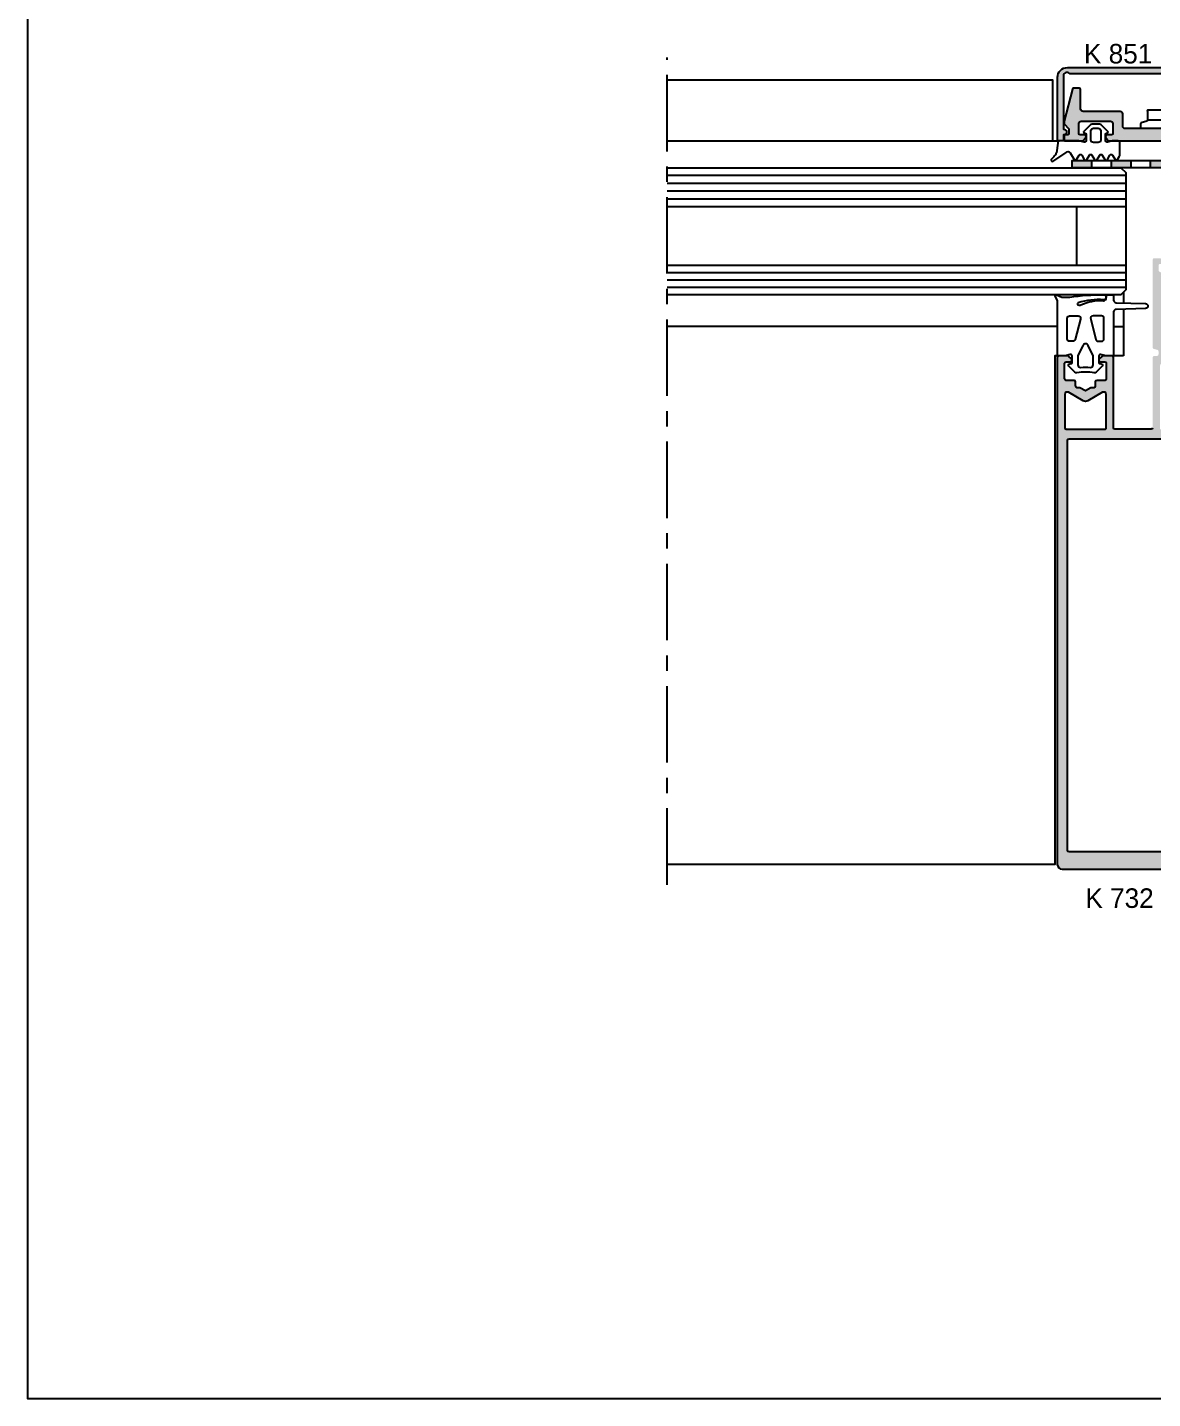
# Model space of a CAD drawing. Header units: millimetres. Extents: x -153 to 2280, y 0 to 724.
# Drawn here: x 2070 to 2185.1, y 397 to 537.2 of the extents above; entities that cross this region are included whole.
import ezdxf
from ezdxf.enums import TextEntityAlignment as Align

# ---------------------------------------------------------------- set-up
doc = ezdxf.new("R2010")
doc.units = ezdxf.units.MM
doc.header["$LTSCALE"] = 0.025
doc.header["$MEASUREMENT"] = 0
doc.linetypes.add('CENTER', pattern=[2, 1.25, -0.25, 0.25, -0.25])
for name, color, linetype in [('ASSI', 1, 'CENTER'), ('FILL', 253, 'Continuous'), ('FINE', 7, 'Continuous'), ('GOMMA', 80, 'Continuous'), ('GROSSA', 8, 'Continuous'), ('MARCHIO', 7, 'Continuous'), ('QUOTE', 254, 'Continuous'), ('TESTO', 2, 'Continuous'), ('VETRO', 140, 'Continuous')]:
    doc.layers.add(name, color=color, linetype=linetype)
doc.styles.add('Aluk Text', font='GOTHIC.TTF')

# ---------------------------------------------------------------- blocks, each defined once
blk = doc.blocks.new('k0855')
at = {"layer": 'GROSSA'}
blk.add_lwpolyline([(11.64999999999986, 0.8000000000004093, -0.4142135623730784), (11.14999999999986, 0.3000000000004093), (0.2999999999997272, 0.3000000000000682), (0, 0), (-0.3000000000001819, 0.3000000000000682), (-11.15000000000009, 0.2999999999997272, -0.4142135623731075), (-11.65000000000009, 0.7999999999997272), (-11.65000000000009, 3.300000000000637, 0.414213562373095), (-12.15000000000009, 3.800000000000637), (-19.75, 3.800000000000523, -0.414213562373095), (-20.25, 4.300000000000523), (-20.25, 8.300000000000523, 0.4142135623730795), (-20.55000000000018, 8.600000000000477), (-21.59774739507475, 8.600000000000477, 0.3394542588633896), (-21.88752514296152, 8.377645713531251), (-23.65000000000009, 1.800000000000523), (-23.65000000000009, 1.24487273393197), (-22.65000000000009, 0.2448727339319703), (-22.65000000000009, -0.6999999999995907, -0.4142135623731159), (-22.95000000000027, -0.9999999999995453), (-23.5, -0.9999999999995453, 0.414213562373109), (-23.65000000000009, -1.149999999999523), (-23.65000000000009, -2.049999999999272, 0.4142135623730534), (-23.5, -2.19999999999925), (-19.97426406871182, -2.199999999999363, 0.1989123673796788), (-19.76213203435577, -2.112132034355341), (-19.237867965644, -1.587867965643682, 0.1989123673796275), (-19.15000000000009, -1.37573593128775), (-19.15000000000009, -1.299999999999613, 0.4142135623731283), (-19.45000000000027, -0.9999999999995453), (-20.35000000000014, -0.9999999999995453, -0.414213562373095), (-20.65000000000009, -0.699999999999477), (-20.65000000000009, 1.300000000000637, -0.414213562373095), (-20.15000000000009, 1.800000000000637), (-14.15000000000009, 1.800000000000637, -0.414213562373095), (-13.65000000000009, 1.300000000000637), (-13.65000000000009, -0.699999999999477, -0.414213562373095), (-13.95000000000005, -0.9999999999995453), (-14.85000000000014, -0.9999999999995453, 0.414213562373095), (-15.15000000000009, -1.2999999999995), (-15.15000000000009, -1.475735931287431, 0.1989123673796724), (-15.06213203435618, -1.687867965643477), (-14.63786796564318, -2.112132034356478, 0.1989123673796574), (-14.42573593128691, -2.200000000000387), (14.42573593128782, -2.199999999999363, 0.1989123673796421), (14.63786796564386, -2.112132034355341), (15.06213203435573, -1.687867965643477, 0.1989123673796492), (15.14999999999964, -1.475735931287431), (15.14999999999964, -1.2999999999995, 0.4142135623731088), (14.84999999999991, -0.9999999999995453), (13.94999999999982, -0.9999999999995453, -0.414213562373095), (13.64999999999986, -0.699999999999477), (13.64999999999986, 1.300000000000637, -0.414213562373095), (14.14999999999986, 1.800000000000637), (20.13763493782221, 1.800000000000637, -0.414213562373095), (20.63763493782221, 1.300000000000637), (20.63763493782221, -0.699999999999477, -0.414213562373095), (20.33763493782226, -0.9999999999995453), (19.43763493782217, -0.9999999999995453, 0.4142135623731283), (19.13763493782221, -1.299999999999613), (19.13763493782221, -1.37573593128775, 0.198912367379612), (19.22550290346635, -1.587867965643682), (19.74976697217789, -2.112132034355341, 0.1989123673796789), (19.96189900653394, -2.199999999999363), (23.48763493782212, -2.19999999999925, 0.4142135623730674), (23.63763493782221, -2.049999999999272), (23.63763493782221, -1.149999999999523, 0.4142135623731507), (23.48763493782235, -0.9999999999995453), (22.93763493782217, -0.9999999999995453, -0.414213562373095), (22.63763493782221, -0.6999999999995907), (22.63763493782221, 0.2448727339319703), (23.63763493782221, 1.24487273393197), (23.63763493782221, 1.800000000000523), (21.91487984844571, 8.229409522551805, 0.3394542588633856), (21.43191693530116, 8.600000000000477), (20.53763493782208, 8.600000000000477, 0.4142135623730811), (20.23763493782235, 8.300000000000523), (20.23763493782212, 4.300000000000523, -0.414213562373095), (19.73763493782212, 3.800000000000523), (12.14999999999986, 3.800000000000637, 0.414213562373095), (11.64999999999986, 3.300000000000637)], format="xyb", close=True, dxfattribs=at)

msp = doc.modelspace()

# ---------------------------------------------------------------- hatches: boundary and pattern name
at = {"layer": 'FILL'}
h = msp.add_hatch(color=256, dxfattribs=at)
h.paths.add_polyline_path([(2177.979126740445, 528.6418804553565, -0.4142135623730951), (2177.729126740445, 528.8918804553565), (2177.729126740445, 530.8918804553565, 0.4142135623729824), (2177.579126740445, 531.0418804553565), (2177.055253042908, 531.0418804553565, 0.3394542588634098), (2176.910364168964, 530.9307033121219), (2176.029126740445, 527.6418804553565), (2176.029126740445, 527.3643168223223), (2176.529126740445, 526.8643168223223), (2176.529126740445, 526.3918804553564, -0.4142135623729909), (2176.379126740445, 526.2418804553565), (2176.104126740445, 526.2418804553565, 0.41421356237322), (2176.029126740445, 526.1668804553565), (2176.029126740445, 525.7168804553567, 0.4142135623729423), (2176.104126740445, 525.6418804553566), (2177.866994706089, 525.6418804553566, 0.1989123673796961), (2177.973060723267, 525.6858144381786), (2178.235192757623, 525.9479464725343, 0.2320247787636509), (2178.277926956488, 526.0729464725343, 0.4517883523669222), (2178.129126740445, 526.2418804553565), (2177.679126740445, 526.2418804553565, -0.4142135623730396), (2177.529126740445, 526.3918804553565), (2177.529126740445, 527.3918804553566, -0.4142135623730951), (2177.779126740445, 527.6418804553566), (2180.779126740445, 527.6418804553566, -0.4142135623730951), (2181.029126740445, 527.3918804553566), (2181.029126740445, 526.3918804553565, -0.4142135623731505), (2180.879126740445, 526.2418804553565), (2180.429126740445, 526.2418804553565, 0.3558272389599185), (2180.28221800599, 526.1221760613232), (2180.28221800599, 525.973716883746, 0.1465428009586351), (2180.323060723267, 525.8979464725344), (2180.535192757623, 525.685814438178, 0.1989123673793989), (2180.641258774801, 525.641880455356), (2181.056349383071, 525.641880455356, -0.0001075078171090559), (2181.056521378874, 525.641880455356), (2187.854126740445, 525.6418804553563), (2187.854126740445, 526.7418804553561), (2187.704126740445, 526.8918804553563), (2182.279126740445, 526.8918804553562, -0.4142135623731075), (2182.029126740445, 527.1418804553562), (2182.029126740445, 528.3918804553566, 0.4142135623731034), (2181.779126740445, 528.6418804553566)])
h.paths.add_polyline_path([(2188.004126740445, 526.8918804553563), (2187.854126740445, 526.7418804553565), (2187.854126740445, 525.6418804553563), (2194.651732104266, 525.6418804553566, -0.0001075050098106389), (2194.651904095577, 525.6418804553566), (2195.066994706089, 525.6418804553566, 0.1989123673796943), (2195.173060723267, 525.6858144381786), (2195.385192757623, 525.8979464725345, 0.1465428009642308), (2195.4260354749, 525.9737168837494), (2195.4260354749, 526.12217606132, 0.3558272389662755), (2195.279126740445, 526.2418804553565), (2194.829126740445, 526.2418804553565, -0.4142135623730396), (2194.679126740445, 526.3918804553565), (2194.679126740445, 527.3918804553566, -0.4142135623730951), (2194.929126740445, 527.6418804553566), (2197.922944209356, 527.6418804553566, -0.4142135623730951), (2198.172944209356, 527.3918804553566), (2198.172944209356, 526.3918804553565, -0.4142135623731505), (2198.022944209356, 526.2418804553565), (2197.572944209356, 526.2418804553565, 0.3558272389651755), (2197.426035474901, 526.1221760613205), (2197.4260354749, 526.0237168837486, 0.1465428009631723), (2197.466878192178, 525.9479464725345), (2197.729010226534, 525.6858144381786, 0.1989123673796296), (2197.835076243712, 525.6418804553566), (2199.597944209356, 525.6418804553566, 0.4142135623731784), (2199.672944209356, 525.7168804553567), (2199.672944209356, 526.1668804553565, 0.4142135623732338), (2199.597944209356, 526.2418804553565), (2199.322944209356, 526.2418804553565, -0.4142135623730951), (2199.172944209356, 526.3918804553564), (2199.172944209356, 526.8643168223223), (2199.672944209356, 527.3643168223223), (2199.672944209356, 527.6418804553565), (2198.811566664668, 530.8565852166321, 0.3394542588633538), (2198.570085208095, 531.0418804553565), (2198.122944209356, 531.0418804553565, 0.4142135623729564), (2197.972944209356, 530.8918804553566), (2197.972944209356, 528.8918804553565, -0.4142135623731034), (2197.722944209356, 528.6418804553565), (2193.929126740445, 528.6418804553566, 0.4142135623730951), (2193.679126740445, 528.3918804553566), (2193.679126740445, 527.1418804553564, -0.4142135623730783), (2193.429126740445, 526.8918804553564)])
h.paths.add_polyline_path([(2199.096716639021, 532.4904339535789, -0.720759220053041), (2199.771716639019, 532.2654339535795), (2199.777560571137, 526.8310930434191, 1.075506706590481), (2199.756705021796, 526.2499338413397), (2199.779126041044, 525.6418843978981), (2200.378729817594, 525.6418843978981), (2200.37592627878, 532.1409433119446, 0.4140643826233402), (2199.375926408503, 533.1404339535795), (2187.854126740445, 533.1404339535795), (2187.854126740445, 532.4904339535802)])
h.paths.add_polyline_path([(2176.367599354995, 533.1404339535795, 0.4142811788749139), (2175.367599381641, 532.140203101923), (2175.368869832825, 525.6418804553565), (2175.968473547569, 525.6418804553566), (2175.99044447641, 526.2499463284819, 1.075506706590503), (2175.969158752941, 526.8310899338637), (2175.971716639021, 532.2654339535795, -0.7207592200534799), (2176.646716639019, 532.4904339535815), (2187.854126740445, 532.4904339535802), (2187.854126740445, 533.1404339535795)])
h = msp.add_hatch(color=256, dxfattribs=at)
edge = h.paths.add_edge_path(flags=16)
edge.add_line((2199.604126740445, 499.7012718413451), (2199.604126740445, 496.2894660294039))
edge.add_arc((2199.454126740445, 496.2894660294039), 0.1499999999999773, -90, 0, ccw=False)
edge.add_line((2199.454126740445, 496.1394660294039), (2195.504126740445, 496.1394660294039))
edge.add_arc((2195.504126740445, 496.2894660294039), 0.1499999999999773, 180, 270, ccw=False)
edge.add_line((2195.354126740445, 496.2894660294039), (2195.354126740445, 499.7012718425965))
edge.add_arc((2195.604126740445, 499.7012718425965), 0.2500000000000213, 59.999999892450376, 180, ccw=False)
edge.add_line((2195.729126740851, 499.917778193308), (2197.229126735027, 499.0517527891325))
edge.add_arc((2197.479126735027, 499.4847654910247), 0.5000000000000041, 240.0000000000003, 299.9999999999997)
edge.add_line((2197.729126735027, 499.0517527891325), (2199.229126740851, 499.9177781925259))
edge.add_arc((2199.354126740445, 499.7012718413451), 0.2499999999999793, 0, 119.99999989245151, ccw=False)
edge = h.paths.add_edge_path(flags=16)
edge.add_arc((2178.229126745864, 499.4847654910247), 0.5000000000000041, 240.00000000000028, 299.9999999999997, ccw=False)
edge.add_line((2177.979126745864, 499.0517527891325), (2176.479126740039, 499.9177781925259))
edge.add_arc((2176.354126740445, 499.7012718413451), 0.2499999999999793, 60.00000010754851, 180)
edge.add_line((2176.104126740445, 499.7012718413451), (2176.104126740445, 496.2894660294039))
edge.add_arc((2176.254126740445, 496.2894660294039), 0.1500000000000057, 179.9999999999891, 269.9999999999891)
edge.add_line((2176.254126740445, 496.1394660294039), (2180.204126740445, 496.139466029404))
edge.add_arc((2180.204126740445, 496.289466029404), 0.1499999999999773, 270, 360)
edge.add_line((2180.354126740445, 496.289466029404), (2180.354126740445, 499.7012718425966))
edge.add_arc((2180.104126740445, 499.7012718425965), 0.2500000000000178, 0, 120.0000001075503)
edge.add_line((2179.979126740039, 499.917778193308), (2178.479126745864, 499.0517527891325))
edge = h.paths.add_edge_path(flags=16)
edge.add_line((2185.854126740445, 502.6394660294039), (2185.854126740445, 496.1394660294039))
edge.add_line((2185.854126740445, 496.1394660294039), (2189.854126740445, 496.1394660294039))
edge.add_line((2189.854126740445, 496.1394660294039), (2189.854126740445, 502.639466029404))
edge.add_arc((2189.604126740445, 502.639466029404), 0.2499999999999964, 0, 90.00000000000081)
edge.add_line((2189.604126740445, 502.889466029404), (2186.104126740445, 502.889466029404))
edge.add_arc((2186.104126740445, 502.6394660294039), 0.25, 90, 180)
edge = h.paths.add_edge_path()
edge.add_line((2185.092326414926, 513.4895175263027), (2185.092326414926, 504.5046165744997))
edge.add_arc((2185.242326414927, 504.5046165744997), 0.1500000000000199, 180.0000000000109, 255.000000000013)
edge.add_line((2185.203503558161, 504.3597277005563), (2185.581149271692, 504.2585378365906))
edge.add_arc((2185.542326414926, 504.1136489626473), 0.1500000000000011, -1.0913936421275139e-11, 74.99999999999591, ccw=False)
edge.add_line((2185.692326414926, 504.1136489626473), (2185.692326414926, 504.0395175263028))
edge.add_line((2185.692326414926, 504.0395175263028), (2185.692326414926, 503.7895175263029))
edge.add_arc((2185.542326414926, 503.7895175263028), 0.1500000000000341, -90, 0, ccw=False)
edge.add_line((2185.542326414926, 503.6395175263028), (2185.242326414926, 503.6395175263028))
edge.add_arc((2185.242326414927, 503.4895175263028), 0.1499999999999915, 90.00000000000541, 179.9999999999946)
edge.add_line((2185.092326414926, 503.4895175263028), (2185.092326414926, 496.2895175263028))
edge.add_arc((2184.942326414926, 496.2895175263027), 0.1499999999999915, -89.99999999999471, 5.4001247917767614e-12, ccw=False)
edge.add_line((2184.942326414926, 496.1395175263028), (2181.242326414926, 496.1395175263028))
edge.add_arc((2181.242326414927, 496.2895175263027), 0.1499999999999773, 180, 270, ccw=False)
edge.add_line((2181.092326414926, 496.2895175263027), (2181.092326414926, 503.4895175263028))
edge.add_arc((2180.942326414926, 503.4895175263027), 0.1500000000000057, 1.085629331272839e-11, 90.00000000001086)
edge.add_line((2180.942326414926, 503.6395175263028), (2180.004458449283, 503.6395175263028))
edge.add_arc((2180.004458449283, 503.4895175263028), 0.1499999999999915, 90.00000000001357, 135.0000000000134)
edge.add_line((2179.898392432104, 503.5955835434808), (2179.636260397748, 503.3334515091249))
edge.add_arc((2179.742326414927, 503.2273854919469), 0.1500000000000123, 135.0000000000057, 180.0000000000054)
edge.add_line((2179.592326414926, 503.2273854919468), (2179.592326414926, 503.1895175263028))
edge.add_arc((2179.742326414927, 503.1895175263028), 0.1500000000000199, 180.0000000000054, 270.0000000000054)
edge.add_line((2179.742326414927, 503.0395175263028), (2180.192326414926, 503.0395175263028))
edge.add_arc((2180.192326414926, 502.8895175263028), 0.1500000000000199, 5.4001247917767614e-12, 90.0000000000054, ccw=False)
edge.add_line((2180.342326414926, 502.8895175263028), (2180.342326414926, 501.2895175263029))
edge.add_arc((2180.192326414926, 501.2895175263029), 0.1500000000000199, 269.9999999999946, 359.99999999999454, ccw=False)
edge.add_line((2180.192326414926, 501.1395175263028), (2179.367326414927, 501.1395175263028))
edge.add_arc((2179.367326414927, 500.9895175263028), 0.1500000000000199, 89.99999999999457, 179.9999999999946)
edge.add_line((2179.217326414926, 500.9895175263028), (2179.217326414926, 500.5395175263029))
edge.add_arc((2179.067326414926, 500.5395175263029), 0.1500000000000341, -90, 0, ccw=False)
edge.add_line((2179.067326414926, 500.3895175263028), (2178.784313713034, 500.3895175263028))
edge.add_line((2178.784313713034, 500.3895175263028), (2178.217326414926, 500.0621672571132))
edge.add_line((2178.217326414926, 500.0621672571132), (2177.650339116818, 500.3895175263028))
edge.add_line((2177.650339116818, 500.3895175263028), (2177.367326414927, 500.3895175263028))
edge.add_arc((2177.367326414927, 500.5395175263028), 0.1500000000000057, 180.0000000000109, 270.00000000000944, ccw=False)
edge.add_line((2177.217326414926, 500.5395175263028), (2177.217326414926, 500.9895175263028))
edge.add_arc((2177.067326414926, 500.9895175263028), 0.1499999999999702, 359.9999999999946, 450.0000000000027)
edge.add_line((2177.067326414926, 501.1395175263028), (2176.242326414927, 501.1395175263028))
edge.add_arc((2176.242326414927, 501.2895175263029), 0.1500000000000341, 180, 270, ccw=False)
edge.add_line((2176.092326414926, 501.2895175263029), (2176.092326414926, 502.8895175263028))
edge.add_arc((2176.242326414927, 502.8895175263028), 0.150000000000027, 89.99999999999733, 179.9999999999946, ccw=False)
edge.add_line((2176.242326414927, 503.0395175263028), (2176.692326414926, 503.0395175263028))
edge.add_arc((2176.692326414926, 503.1895175263028), 0.1499999999999915, 270.0000000000081, 360.0000000000055)
edge.add_line((2176.842326414926, 503.1895175263028), (2176.842326414926, 503.2273854919468))
edge.add_arc((2176.692326414926, 503.2273854919468), 0.149999999999995, 2.171258662545833e-11, 45.00000000002591)
edge.add_line((2176.798392432104, 503.3334515091248), (2176.536260397748, 503.5955835434808))
edge.add_arc((2176.43019438057, 503.4895175263029), 0.1499999999999193, 44.99999999999137, 89.99999999998779)
edge.add_line((2176.43019438057, 503.6395175263028), (2175.492326414927, 503.6395175263028))
edge.add_arc((2175.492326414927, 503.4895175263028), 0.1500000000000341, 90, 180)
edge.add_line((2175.342326414926, 503.4895175263028), (2175.342326414926, 451.6395175263028))
edge.add_arc((2175.842326414926, 451.6395175263028), 0.4999999999999929, 179.9999999999992, 270.0000000000008)
edge.add_line((2175.842326414926, 451.1395175263028), (2199.842326414926, 451.1395175263027))
edge.add_arc((2199.842326414926, 451.6395175263028), 0.5000000000000071, 270.0000000000008, 359.9999999999992)
edge.add_line((2200.342326414926, 451.6395175263027), (2200.342326414926, 503.4895175263027))
edge.add_arc((2200.192326414926, 503.4895175263028), 0.1499999999999915, 359.9999999999946, 449.9999999999947)
edge.add_line((2200.192326414926, 503.6395175263028), (2199.254458449283, 503.6395175263028))
edge.add_arc((2199.254458449283, 503.4895175263028), 0.1499999999999915, 90.00000000000271, 134.9999999999981)
edge.add_line((2199.148392432105, 503.5955835434808), (2198.886260397749, 503.3334515091249))
edge.add_arc((2198.992326414927, 503.2273854919469), 0.1500000000000173, 135.0000000000077, 180.0000000000163)
edge.add_line((2198.842326414926, 503.2273854919468), (2198.842326414926, 503.1895175263028))
edge.add_arc((2198.992326414927, 503.1895175263028), 0.1499999999999773, 180, 270)
edge.add_line((2198.992326414927, 503.0395175263029), (2199.442326414926, 503.0395175263028))
edge.add_arc((2199.442326414926, 502.8895175263028), 0.1499999999999915, -5.5138116294983774e-12, 89.9999999999946, ccw=False)
edge.add_line((2199.592326414926, 502.8895175263028), (2199.592326414926, 501.2895175263029))
edge.add_arc((2199.442326414926, 501.2895175263029), 0.1499999999999915, -89.99999999999471, 5.4001247917767614e-12, ccw=False)
edge.add_line((2199.442326414926, 501.1395175263028), (2198.617326414927, 501.1395175263028))
edge.add_arc((2198.617326414927, 500.9895175263029), 0.1499999999999346, 90.00000000000813, 180.0000000000163)
edge.add_line((2198.467326414926, 500.9895175263028), (2198.467326414926, 500.5395175263028))
edge.add_arc((2198.317326414926, 500.5395175263028), 0.1500000000000128, 269.99999999999187, 359.99999999998914, ccw=False)
edge.add_line((2198.317326414926, 500.3895175263028), (2198.034313713034, 500.3895175263028))
edge.add_line((2198.034313713034, 500.3895175263028), (2197.467326414926, 500.0621672571132))
edge.add_line((2197.467326414926, 500.0621672571132), (2196.900339116818, 500.3895175263028))
edge.add_line((2196.900339116818, 500.3895175263028), (2196.617326414927, 500.3895175263028))
edge.add_arc((2196.617326414927, 500.5395175263029), 0.1500000000000341, 180, 270, ccw=False)
edge.add_line((2196.467326414926, 500.5395175263029), (2196.467326414926, 500.9895175263028))
edge.add_arc((2196.317326414926, 500.9895175263028), 0.1500000000000199, 5.428146656363683e-12, 90.00000000000541)
edge.add_line((2196.317326414926, 501.1395175263028), (2195.492326414927, 501.1395175263028))
edge.add_arc((2195.492326414927, 501.2895175263028), 0.1500000000000057, 179.9999999999891, 269.99999999998914, ccw=False)
edge.add_line((2195.342326414926, 501.2895175263029), (2195.342326414926, 502.8895175263028))
edge.add_arc((2195.492326414927, 502.8895175263028), 0.1500000000000057, 90.00000000001091, 180.0000000000109, ccw=False)
edge.add_line((2195.492326414927, 503.0395175263029), (2195.942326414926, 503.0395175263028))
edge.add_arc((2195.942326414926, 503.1895175263028), 0.1499999999999915, 270.0000000000054, 360.0000000000055)
edge.add_line((2196.092326414926, 503.1895175263028), (2196.092326414926, 503.2273854919468))
edge.add_arc((2195.942326414926, 503.2273854919468), 0.1499999999999631, 0, 45.00000000000384)
edge.add_line((2196.048392432104, 503.3334515091248), (2195.786260397748, 503.5955835434808))
edge.add_arc((2195.68019438057, 503.4895175263028), 0.149999999999962, 44.99999999999808, 90.00000000000271)
edge.add_line((2195.68019438057, 503.6395175263028), (2194.742326414926, 503.6395175263028))
edge.add_arc((2194.742326414927, 503.4895175263028), 0.1499999999999773, 90, 180)
edge.add_line((2194.592326414926, 503.4895175263028), (2194.592326414926, 496.2895175263027))
edge.add_arc((2194.442326414926, 496.2895175263027), 0.1499999999999773, -90, 0, ccw=False)
edge.add_line((2194.442326414926, 496.1395175263028), (2190.742326414926, 496.1395175263028))
edge.add_arc((2190.742326414927, 496.2895175263027), 0.1499999999999915, 179.9999999999946, 269.9999999999946, ccw=False)
edge.add_line((2190.592326414926, 496.2895175263028), (2190.592326414926, 503.4895175263028))
edge.add_arc((2190.442326414926, 503.4895175263028), 0.1499999999999915, 1.628443996909413e-11, 90.00000000001629)
edge.add_line((2190.442326414926, 503.6395175263028), (2190.142326414926, 503.6395175263028))
edge.add_arc((2190.142326414927, 503.7895175263028), 0.1500000000000057, 179.9999999999891, 269.99999999998914, ccw=False)
edge.add_line((2189.992326414927, 503.7895175263028), (2189.992326414927, 504.1136489626472))
edge.add_arc((2190.142326414927, 504.1136489626473), 0.1500000000000021, 105.00000000000409, 180, ccw=False)
edge.add_line((2190.103503558161, 504.2585378365906), (2190.481149271692, 504.3597277005563))
edge.add_arc((2190.442326414926, 504.5046165744997), 0.1499999999999635, 284.9999999999926, 359.9999999999891)
edge.add_line((2190.592326414926, 504.5046165744996), (2190.592326414926, 513.4895175263027))
edge.add_arc((2190.442015304694, 513.4892117359653), 0.1503114212795479, 0.1165613875825551, 90.00000000000948)
edge.add_line((2190.442015304694, 513.6395231572449), (2189.85414733905, 513.6395231572449))
edge.add_arc((2189.85414733905, 513.4895231572447), 0.1500000000001478, 90.00000000003662, 134.9999999999875)
edge.add_line((2189.748081321872, 513.5955891744228), (2189.485949287516, 513.3334571400669))
edge.add_arc((2189.609338433359, 513.2118781462971), 0.1732233616980093, 135.4233701028631, 264.2605660744481)
edge.add_line((2189.592015304694, 513.0395231572448), (2189.842015304694, 513.0395231572448))
edge.add_arc((2189.842015304694, 512.8895231572449), 0.1500000000000199, 5.4001247917767614e-12, 90.0000000000054, ccw=False)
edge.add_line((2189.992015304694, 512.8895231572449), (2189.992015304694, 512.4050785071914))
edge.add_arc((2189.842015304694, 512.4050785071913), 0.1499999999998494, -60.00000000000341, 3.802824721788056e-11, ccw=False)
edge.add_line((2189.917015304694, 512.2751746966237), (2188.867015304694, 511.6689569139746))
edge.add_arc((2188.942015304694, 511.539053103407), 0.1500000000000218, 120.0000000000231, 180.0000000000054)
edge.add_line((2188.792015304694, 511.539053103407), (2188.792015304694, 511.0920231572449))
edge.add_line((2188.792015304694, 511.0920231572449), (2188.942015304694, 510.942023157245))
edge.add_line((2188.942015304694, 510.942023157245), (2188.792015304694, 510.7920231572449))
edge.add_line((2188.792015304694, 510.7920231572449), (2188.792015304694, 510.2970231572449))
edge.add_line((2188.792015304694, 510.2970231572449), (2188.942015304694, 510.1470231572449))
edge.add_line((2188.942015304694, 510.1470231572449), (2188.792015304694, 509.9970231572449))
edge.add_line((2188.792015304694, 509.9970231572449), (2188.792015304694, 509.5020231572449))
edge.add_line((2188.792015304694, 509.5020231572449), (2188.942015304694, 509.3520231572448))
edge.add_line((2188.942015304694, 509.3520231572448), (2188.792015304694, 509.2020231572449))
edge.add_line((2188.792015304694, 509.2020231572449), (2188.792015304694, 508.7070231572449))
edge.add_line((2188.792015304694, 508.7070231572449), (2188.942015304694, 508.5570231572449))
edge.add_line((2188.942015304694, 508.5570231572449), (2188.792015304694, 508.4070231572449))
edge.add_line((2188.792015304694, 508.4070231572449), (2188.792015304694, 507.9120231572449))
edge.add_line((2188.792015304694, 507.9120231572449), (2188.942015304694, 507.7620231572449))
edge.add_line((2188.942015304694, 507.7620231572449), (2188.792015304694, 507.6120231572449))
edge.add_line((2188.792015304694, 507.6120231572449), (2188.792015304694, 507.1170231572449))
edge.add_line((2188.792015304694, 507.1170231572449), (2188.942015304694, 506.9670231572449))
edge.add_line((2188.942015304694, 506.9670231572449), (2188.792015304694, 506.8170231572449))
edge.add_line((2188.792015304694, 506.8170231572449), (2188.792015304694, 506.3220231572449))
edge.add_line((2188.792015304694, 506.3220231572449), (2188.942015304694, 506.1720231572449))
edge.add_line((2188.942015304694, 506.1720231572449), (2188.792015304694, 506.0220231572449))
edge.add_line((2188.792015304694, 506.0220231572449), (2188.792015304694, 505.6239009367795))
edge.add_arc((2187.842326414926, 505.5898178189821), 0.950300292679282, -182.05538999191788, 2.0553899919109995, ccw=False)
edge.add_line((2186.892637525159, 505.6239009367796), (2186.742015304694, 505.7745231572449))
edge.add_line((2186.742015304694, 505.7745231572449), (2186.892015304694, 505.9245231572448))
edge.add_line((2186.892015304694, 505.9245231572449), (2186.892015304694, 506.4195231572449))
edge.add_line((2186.892015304694, 506.4195231572449), (2186.742015304694, 506.5695231572449))
edge.add_line((2186.742015304694, 506.5695231572449), (2186.892015304694, 506.7195231572449))
edge.add_line((2186.892015304694, 506.7195231572449), (2186.892015304694, 507.2145231572449))
edge.add_line((2186.892015304694, 507.2145231572449), (2186.742015304694, 507.3645231572449))
edge.add_line((2186.742015304694, 507.3645231572449), (2186.892015304694, 507.5145231572449))
edge.add_line((2186.892015304694, 507.5145231572449), (2186.892015304694, 508.0095231572449))
edge.add_line((2186.892015304694, 508.0095231572449), (2186.742015304694, 508.1595231572449))
edge.add_line((2186.742015304694, 508.1595231572449), (2186.892015304694, 508.3095231572449))
edge.add_line((2186.892015304694, 508.3095231572449), (2186.892015304694, 508.8045231572449))
edge.add_line((2186.892015304694, 508.8045231572449), (2186.742015304694, 508.9545231572449))
edge.add_line((2186.742015304694, 508.9545231572449), (2186.892015304694, 509.1045231572449))
edge.add_line((2186.892015304694, 509.1045231572449), (2186.892015304694, 509.5995231572449))
edge.add_line((2186.892015304694, 509.5995231572449), (2186.742015304694, 509.7495231572449))
edge.add_line((2186.742015304694, 509.7495231572449), (2186.892015304694, 509.8995231572449))
edge.add_line((2186.892015304694, 509.8995231572449), (2186.892015304694, 510.3945231572449))
edge.add_line((2186.892015304694, 510.3945231572449), (2186.742015304694, 510.5445231572449))
edge.add_line((2186.742015304694, 510.544523157245), (2186.892015304694, 510.6945231572449))
edge.add_line((2186.892015304694, 510.6945231572449), (2186.892015304694, 511.191598475461))
edge.add_line((2186.892015304694, 511.1915984754609), (2186.742015304694, 511.341598475461))
edge.add_line((2186.742015304694, 511.341598475461), (2186.892015304694, 511.4915984754609))
edge.add_line((2186.892015304694, 511.4915984754609), (2186.892015304694, 511.539053103407))
edge.add_line((2186.892015304694, 511.539053103407), (2186.817015304694, 511.6689569139746))
edge.add_line((2186.817015304694, 511.6689569139746), (2185.767015304694, 512.2751746966237))
edge.add_arc((2185.842015304694, 512.4050785071914), 0.1499999999999614, 180.0000000000054, 240.00000000001688, ccw=False)
edge.add_line((2185.692015304694, 512.4050785071914), (2185.692015304694, 512.8895231572449))
edge.add_arc((2185.842015304694, 512.8895231572449), 0.1500000000000021, 89.99999999998778, 180, ccw=False)
edge.add_line((2185.842015304694, 513.0395231572448), (2186.092015304694, 513.0395231572448))
edge.add_arc((2186.07602233905, 513.2113981572448), 0.1726174689163596, 275.3160638226807, 405.0000000000092)
edge.add_line((2186.198081321872, 513.3334571400669), (2185.935949287516, 513.5955891744228))
edge.add_arc((2185.829883270338, 513.4895231572447), 0.150000000000163, 45.00000000002879, 89.99999999999186)
edge.add_line((2185.829883270338, 513.6395231572449), (2185.242015304695, 513.639523157245))
edge.add_arc((2185.247030622561, 513.484734738182), 0.1548696487026731, 91.85579808222917, 178.2641758462433)
edge.add_arc((2185.092326457729, 513.4894230663101), 9.44600023898568e-05, 178.2641758455135, 450.0259622371026)
edge = h.paths.add_edge_path(flags=16)
edge.add_arc((2199.204126740445, 453.089466029404), 0.1499999999999702, 269.9999999999972, 360.0000000000027)
edge.add_line((2199.354126740445, 453.089466029404), (2199.354126740445, 494.989466029404))
edge.add_arc((2199.204126740445, 494.989466029404), 0.1499999999999773, 0, 90)
edge.add_line((2199.204126740445, 495.1394660294039), (2176.504126740445, 495.1394660294039))
edge.add_arc((2176.504126740445, 494.989466029404), 0.1499999999999773, 90, 180)
edge.add_line((2176.354126740445, 494.989466029404), (2176.354126740445, 453.089466029404))
edge.add_arc((2176.504126740445, 453.089466029404), 0.1499999999999773, 180, 270)
edge.add_line((2176.504126740445, 452.939466029404), (2199.204126740445, 452.939466029404))
at = {"layer": 'FINE'}
h = msp.add_hatch(color=256, dxfattribs=at)
h.paths.add_polyline_path([(2198.854126740445, 522.8894660294038), (2198.854126740445, 523.6394660294038), (2196.854126740445, 523.6394660294038), (2196.854126740445, 522.8894660294038)])
h.paths.add_polyline_path([(2194.854126740445, 522.8894660294038), (2194.854126740445, 523.6394660294038), (2192.854126740445, 523.6394660294038), (2192.854126740445, 522.8894660294038)])
h.paths.add_polyline_path([(2190.854126740445, 522.8894660294038), (2190.854126740445, 523.6394660294038), (2188.854126740445, 523.6394660294038), (2188.854126740445, 522.8894660294038)])
h.paths.add_polyline_path([(2186.854126740445, 522.8894660294038), (2186.854126740445, 523.6394660294038), (2184.854126740445, 523.6394660294038), (2184.854126740445, 522.8894660294038)])
h.paths.add_polyline_path([(2182.854126740445, 522.8894660294038), (2182.854126740445, 523.6394660294038), (2180.854126740445, 523.6394660294038), (2180.854126740445, 522.8894660294038)])
h.paths.add_polyline_path([(2178.854126740445, 523.6394660294038), (2176.854126740445, 523.6394660294038), (2176.854126740445, 522.8894660294038), (2178.854126740445, 522.8894660294038)])

# ---------------------------------------------------------------- linework, layer by layer
at = {"layer": 'ASSI', "ltscale": 250}
msp.add_line((2135.432793437748, 449.5613074609141), (2135.432793437748, 534.1533555507286), dxfattribs=at)
at = {"layer": 'FINE'}
for p, q in [((2191.154126740445, 527.749040477263), (2184.554126740445, 527.749040477263)), ((2135.432793437748, 525.6418804553563), (2175.3471598046, 525.6418804553563)), ((2182.104126740445, 510.1394660294038), (2182.104126740445, 509.0587331174407)), ((2182.104126740445, 508.4201989413671), (2182.104126740445, 503.6394660294039)), ((2175.35444840333, 506.6394660294039), (2135.432793437749, 506.6394660294039)), ((2181.104126740445, 506.6394660294039), (2182.104126740445, 506.6394660294039)), ((2182.104126740445, 503.6394660294039), (2180.10444840333, 503.6394660294039))]:
    msp.add_line(p, q, dxfattribs=at)
for points in [[(2135.432793437749, 531.8918804553563), (2174.854126740445, 531.8918804553563), (2174.854126740445, 525.6418804553563)], [(2175.504126740445, 503.639466029404), (2175.10380507756, 503.6394660294039), (2175.104126740445, 451.6394660294039), (2135.432793437749, 451.6394660294039)]]:
    msp.add_lwpolyline(points, dxfattribs=at)
msp.add_lwpolyline([(2191.854126740445, 527.0418804553558), (2191.854126740445, 527.3896991847175, 0.3309619514747993), (2191.782945840484, 527.4854564793377), (2191.225307640406, 527.6532831826428, -0.3309619514747942), (2191.154126740445, 527.749040477263), (2191.154126740445, 528.6918804553559, 0.414213562373095), (2191.054126740445, 528.7918804553558), (2187.854126740445, 528.7918804553558), (2184.654126740445, 528.7918804553558, 0.414213562373095), (2184.554126740445, 528.6918804553559), (2184.554126740445, 527.749040477263, -0.3309619514747942), (2184.482945840484, 527.6532831826428), (2183.925307640406, 527.4854564793377, 0.3309619514747993), (2183.854126740445, 527.3896991847175), (2183.854126740445, 527.041880455356)], format="xyb", dxfattribs=at)
msp.add_point((2184.554126740445, 528.6918804553559), dxfattribs=at)
at = {"layer": 'GOMMA'}
for p, q in [((2178.854126740445, 523.6394660294038), (2178.854126740445, 522.8894660294038)), ((2180.854126740445, 523.6394660294038), (2180.854126740445, 522.8894660294038)), ((2182.854126740445, 523.6394660294038), (2182.854126740445, 522.8894660294038)), ((2184.854126740445, 523.6394660294038), (2184.854126740445, 522.8894660294038))]:
    msp.add_line(p, q, dxfattribs=at)
for points in [[(2181.58221800599, 525.6418805826702), (2181.056521376402, 525.6418805826702, 0.04008518434644911), (2180.992698519636, 525.6367694566136), (2180.471040862755, 525.4969917087267, -0.4931454260312356), (2180.28221800599, 525.6418805826701), (2180.28221800599, 526.3306745058171, -0.3888787318528493), (2180.373502431715, 526.4302939756263), (2180.440933580265, 526.436193436693, 0.6370702608073786), (2180.502928684109, 526.6065235846207), (2179.840794990763, 527.2686572779668, 0.1989123673796624), (2179.664018295466, 527.3418805826701), (2178.900417716513, 527.3418805826701, 0.1989123673796531), (2178.723641021217, 527.2686572779667), (2178.061507327871, 526.6065235846207, 0.637070260807382), (2178.123502431715, 526.436193436693), (2178.190933580264, 526.4302939756263, -0.3888787318528493), (2178.282218005989, 526.3306745058171), (2178.28221800599, 525.6418805826702, -0.4931454260312984), (2178.093395149224, 525.4969917087268), (2177.552662510217, 525.6418805826702), (2175.63221800599, 525.6418805826701, 0.414213562373095), (2175.38221800599, 525.3918805826701), (2175.264067105299, 524.4015823022339, -0.07546705698885331), (2174.987242800902, 524.0203386805329), (2174.719495489003, 523.7414616013816, 0.8769764629927514), (2174.970348323526, 523.5816507206675), (2176.233369451591, 524.4614025512174, -0.5220051325606435), (2176.642111815552, 524.4265735314834), (2177.051853229262, 523.7168805814907, 0.5773502698239583), (2177.31166085054, 523.7168805806623), (2177.576968472114, 524.1764068623726, -0.5773502700173055), (2177.836776093436, 524.1764068616195), (2178.102083710116, 523.7168805821203, 0.5773502704903818), (2178.361891331544, 523.716880581183), (2178.627198955635, 524.1764068621118, -0.5773502691896144), (2178.887006576771, 524.1764068621118), (2179.152314194996, 523.7168805819248, 0.5773502699886969), (2179.412121816311, 523.7168805811829), (2179.677429440177, 524.1764068621118, -0.5773502691896144), (2179.937237061312, 524.1764068621118), (2180.202544679537, 523.7168805819248, 0.5773502699886969), (2180.462352300852, 523.7168805811829), (2180.727659924718, 524.1764068621117, -0.5773502691896142), (2180.987467545854, 524.1764068621117), (2181.252775166351, 523.7168805819247, 0.5773502699886992), (2181.512582787666, 523.7168805811827), (2181.712121816433, 524.0624923182302, 0.1316524980088336), (2181.73221800599, 524.1374923184454), (2181.73221800599, 525.4918805826702, 0.4142135623731505)], [(2179.78221800599, 526.6761422493323), (2179.78221800599, 525.7253403934141, -0.4142135623730284), (2179.53221800599, 525.4753403934142), (2179.03221800599, 525.4753403934141, -0.414213562373095), (2178.78221800599, 525.7253403934141), (2178.78221800599, 526.6761422493323, -0.4410091218320472), (2179.054839942354, 526.9251166415801), (2179.509596069626, 526.9251166415802, -0.4410091218321642)], [(2176.66530388368, 503.7843549033474), (2176.143646226798, 503.6445771554606, -0.06554346281524713), (2176.104823370033, 503.6394660294039), (2175.504126740445, 503.639466029404, -0.4142135623729979), (2175.354126740445, 503.789466029404), (2175.354126740445, 509.3206972440098), (2175.117062630577, 509.740274152302, -0.7195149494986416), (2175.243962501659, 509.8811890479352), (2175.800536901959, 509.6394660294038), (2176.607884560828, 509.6394660294038, -0.04380891343037922), (2180.087024736672, 509.8918797253937, -1.011468768470142), (2180.100285676832, 509.3920881284984, 0.0977940455191549), (2177.466976335652, 509.0679117005528, 0.5226703353464214), (2177.419480713222, 508.9107216427476, 0.3865361286484051), (2177.751297697362, 508.8560496538205, -0.1286776343090755), (2180.054126740445, 509.2894660294039, 0.414213562373095), (2180.354126740445, 509.5894660294039), (2180.354126740445, 509.7394660294038, -0.414213562373095), (2180.504126740445, 509.8894660294039), (2180.954126740445, 509.8894660294039, -0.4142135623729009), (2181.104126740445, 509.7394660294038), (2181.104126740445, 509.3319008375328, 0.405243295720944), (2181.346447138336, 509.0820188179487), (2184.361806342554, 508.989348048988, -0.969739232515415), (2184.361806342554, 508.4895840098197), (2181.346447138336, 508.3969132408591, 0.4052432957209445), (2181.104126740445, 508.147031221275), (2181.104126740445, 503.789466029404, -0.414213562372887), (2180.954126740445, 503.6394660294039), (2180.333682236218, 503.639466029404), (2179.79294959721, 503.7843549033474, 0.4931454260312138), (2179.604126740445, 503.639466029404), (2179.604126740445, 502.950672106257, 0.3888787318529279), (2179.69541116617, 502.8510526364478), (2179.842781780941, 502.8381593783185, -0.6370702608072101), (2179.935774436707, 502.5826641564268), (2179.331628356952, 501.9785180766712, -0.2454199115108962), (2179.110769522955, 501.9092119301287, 0.08886043818028076), (2177.347483974973, 501.9092119301285, -0.2454199115108896), (2177.126625140977, 501.9785180766711), (2176.52247905985, 502.5826641577975, -0.6370702608072101), (2176.615471715616, 502.8381593796893), (2176.76284231472, 502.8510526364478, 0.3888787318529058), (2176.854126740445, 502.950672106257), (2176.854126740445, 503.639466029404, 0.4931454260310975)], [(2176.921992265582, 505.139466029404), (2176.604126740445, 505.139466029404, -0.4142135623730941), (2176.354126740445, 505.389466029404), (2176.354126740445, 507.4894660294039, -0.4142135623731153), (2176.604126740445, 507.7394660294039), (2177.463381154471, 507.7394660294038, -0.5050829045456721), (2177.702213332754, 507.4155796936143), (2177.160824443865, 505.3155796936144, -0.3288304544284983)], [(2179.536261215309, 505.139466029404), (2179.854126740445, 505.139466029404, 0.4142135623730941), (2180.104126740445, 505.389466029404), (2180.104126740445, 507.4894660294039, 0.4142135623731153), (2179.854126740445, 507.7394660294039), (2178.99487232642, 507.7394660294038, 0.5050829045456721), (2178.756040148136, 507.4155796936143), (2179.297429037025, 505.3155796936144, 0.3288304544284983)], [(2177.726748676809, 502.4647788451778, -0.04533686841581842), (2178.731504804081, 502.4647788451779, 0.4410091218320485), (2179.004126740445, 502.7137532374256), (2179.004126740445, 503.6394660294039), (2178.501019085075, 504.718383896375, 0.6370702608074954), (2177.957234412853, 504.718383896375), (2177.454126740445, 503.6394660294039), (2177.454126740445, 502.7137532374256, 0.4410091218321674)]]:
    msp.add_lwpolyline(points, format="xyb", close=True, dxfattribs=at)
msp.add_lwpolyline([(2198.854126740445, 522.8894660294038), (2176.854126740445, 522.8894660294038), (2176.854126740445, 523.6394660294038), (2198.854126740445, 523.6394660294038)], close=True, dxfattribs=at)
at = {"layer": 'GROSSA'}
for points in [[(2199.777560571137, 526.8310930434191), (2199.771716639019, 532.2654339535795, 0.7207592200530415), (2199.096716639021, 532.4904339535789), (2176.646716639019, 532.4904339535815, 0.7207592200534798), (2175.971716639021, 532.2654339535795), (2175.969158752941, 526.8310899338637, -1.075506706590505), (2175.99044447641, 526.2499463284819), (2175.968473547569, 525.6418804553566), (2175.368869832825, 525.6418804553566), (2175.367599381641, 532.140203101923, -0.4142811788749139), (2176.367599354995, 533.1404339535795), (2199.375926408503, 533.1404339535795, -0.4140643826233402), (2200.37592627878, 532.1409433119446), (2200.378729817594, 525.6418843978981), (2199.779126041044, 525.6418843978981), (2199.756705021796, 526.2499338413397, -1.07550670659048)], [(2178.479126745864, 499.0517527891325, -0.2679491924311186), (2177.979126745864, 499.0517527891325), (2176.479126740039, 499.9177781925259, 0.577350268563942), (2176.104126740445, 499.7012718413451), (2176.104126740445, 496.2894660294039, 0.414213562373095), (2176.254126740445, 496.1394660294039), (2180.204126740445, 496.139466029404, 0.414213562373095), (2180.354126740445, 496.289466029404), (2180.354126740445, 499.7012718425965, 0.5773502698153157), (2179.979126740039, 499.917778193308)], [(2199.204126740445, 452.939466029404, 0.4142135623731228), (2199.354126740445, 453.089466029404), (2199.354126740445, 494.989466029404, 0.414213562373095), (2199.204126740445, 495.1394660294039), (2176.504126740445, 495.1394660294039, 0.414213562373095), (2176.354126740445, 494.989466029404), (2176.354126740445, 453.089466029404, 0.4142135623730951), (2176.504126740445, 452.939466029404)]]:
    msp.add_lwpolyline(points, format="xyb", close=True, dxfattribs=at)
msp.add_lwpolyline([(2185.092326414926, 496.2895175263028, -0.414213562373095), (2184.942326414926, 496.1395175263028), (2181.242326414927, 496.1395175263028, -0.414213562373095), (2181.092326414926, 496.2895175263027), (2181.092326414926, 503.4895175263028, 0.414213562373095), (2180.942326414926, 503.6395175263028), (2180.004458449283, 503.6395175263028, 0.198912367379658), (2179.898392432104, 503.5955835434808), (2179.636260397749, 503.3334515091249, 0.198912367379658), (2179.592326414926, 503.2273854919468), (2179.592326414926, 503.1895175263028, 0.414213562373095), (2179.742326414927, 503.0395175263028), (2180.192326414926, 503.0395175263028, -0.414213562373095), (2180.342326414926, 502.8895175263028), (2180.342326414926, 501.2895175263029, -0.414213562373095), (2180.192326414926, 501.1395175263028), (2179.367326414927, 501.1395175263028, 0.414213562373095), (2179.217326414926, 500.9895175263028), (2179.217326414926, 500.5395175263029, -0.414213562373095), (2179.067326414926, 500.3895175263028), (2178.784313713034, 500.3895175263028), (2178.217326414926, 500.0621672571132), (2177.650339116818, 500.3895175263028), (2177.367326414927, 500.3895175263028, -0.414213562373079), (2177.217326414926, 500.5395175263028), (2177.217326414926, 500.9895175263028, 0.4142135623731228), (2177.067326414926, 501.1395175263028), (2176.242326414927, 501.1395175263028, -0.4142135623730951), (2176.092326414926, 501.2895175263029), (2176.092326414926, 502.8895175263028, -0.4142135623730673), (2176.242326414927, 503.0395175263028), (2176.692326414926, 503.0395175263028, 0.4142135623730674), (2176.842326414926, 503.1895175263028), (2176.842326414926, 503.2273854919468, 0.1989123673796754), (2176.798392432104, 503.3334515091248), (2176.536260397748, 503.5955835434808, 0.1989123673796406), (2176.43019438057, 503.6395175263028), (2175.492326414927, 503.6395175263028, 0.4142135623730913), (2175.342326414926, 503.4895175263028), (2175.342326414926, 451.6395175263028, 0.4142135623731034), (2175.842326414926, 451.1395175263028), (2199.842326414926, 451.1395175263027, 0.4142135623730867)], format="xyb", dxfattribs=at)
at = {"layer": 'MARCHIO'}
msp.add_lwpolyline([(2280.00000302618, 693.9999990677948), (2070.00000302618, 693.9999990677948), (2070.00000302618, 396.9999990677947), (2280.00000302618, 396.9999990677947)], close=True, dxfattribs=at)
at = {"layer": 'VETRO'}
for p, q in [((2182.354126740445, 522.089466029404), (2135.432793437749, 522.089466029404)), ((2182.354126740445, 521.289466029404), (2135.432793437749, 521.289466029404)), ((2182.354126740445, 520.489466029404), (2135.432793437749, 520.489466029404)), ((2182.354126740445, 519.689466029404), (2135.432793437749, 519.689466029404)), ((2182.354126740445, 518.8894660294039), (2135.432793437749, 518.8894660294039)), ((2177.354126740445, 512.8894660294039), (2177.354126740445, 518.8894660294039)), ((2182.354126740445, 512.8894660294039), (2135.432793437749, 512.8894660294039)), ((2182.354126740445, 512.1394660294039), (2135.432793437749, 512.1394660294039)), ((2182.354126740445, 511.3894660294039), (2135.432793437749, 511.3894660294039)), ((2182.354126740445, 510.6394660294039), (2135.432793437749, 510.6394660294039))]:
    msp.add_line(p, q, dxfattribs=at)
msp.add_lwpolyline([(2135.432793437749, 522.8894660294039), (2181.854126740445, 522.8894660294038), (2182.354126740445, 522.3894660294038), (2182.354126740445, 510.3894660294039), (2181.854126740445, 509.8894660294039), (2135.432793437749, 509.8894660294039)], dxfattribs=at)

# ---------------------------------------------------------------- block references
at = {"layer": 'QUOTE', "xscale": 0.5, "yscale": 0.5, "zscale": 0.5}
msp.add_blockref('k0855', (2187.854126740445, 526.7418804553563), dxfattribs=at)

# ---------------------------------------------------------------- texts
at = {"layer": 'TESTO', "style": 'Aluk Text'}
for s, p in [('K 851', (2181.562441727426, 534.5529678456147)), ('K 732', (2181.707854964215, 448.1853492793484))]:
    msp.add_text(s, height=2, dxfattribs=at).set_placement(p, align=Align.MIDDLE)

doc.saveas('drawing.dxf')
